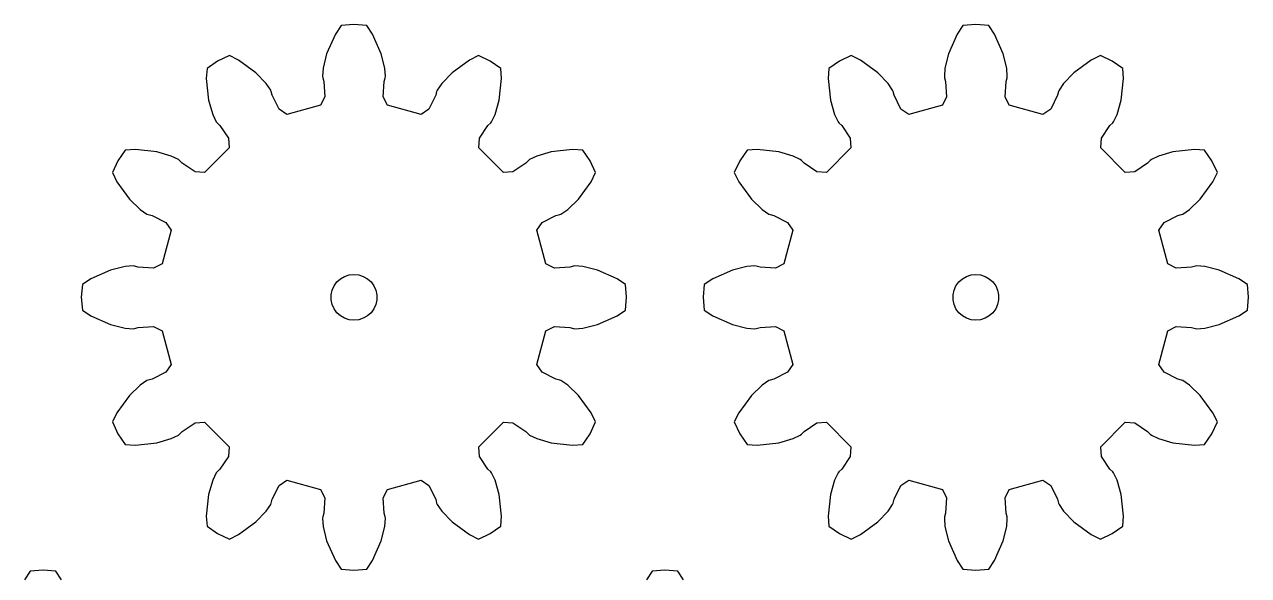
# Model space of a CAD drawing. Extents: x 0 to 198, y 0 to 214.
# Drawn here: x 16.6 to 96.6, y 177.9 to 213.9 of the extents above; entities that cross this region are included whole.
import ezdxf

# ---------------------------------------------------------------- set-up
doc = ezdxf.new("R2010")
doc.units = 0

msp = doc.modelspace()

# ---------------------------------------------------------------- linework, layer by layer
for p, q in [((37.307, 213.83), (36.937, 213.28)), ((38.151, 213.904), (37.307, 213.83)), ((38.994, 213.83), (38.151, 213.904)), ((39.364, 213.28), (38.994, 213.83)), ((77.958, 213.83), (77.588, 213.28)), ((78.801, 213.904), (77.958, 213.83)), ((79.645, 213.83), (78.801, 213.904)), ((80.015, 213.28), (79.645, 213.83)), ((36.937, 213.28), (36.365, 211.988)), ((39.936, 211.988), (39.364, 213.28)), ((77.588, 213.28), (77.016, 211.988)), ((80.587, 211.988), (80.015, 213.28)), ((29.238, 211.516), (28.544, 211.03)), ((30.005, 211.874), (29.238, 211.516)), ((30.601, 211.582), (30.005, 211.874)), ((31.742, 210.749), (30.601, 211.582)), ((36.365, 211.988), (36.132, 211.045)), ((40.169, 211.045), (39.936, 211.988)), ((45.7, 211.582), (44.559, 210.749)), ((46.296, 211.874), (45.7, 211.582)), ((47.063, 211.516), (46.296, 211.874)), ((47.757, 211.03), (47.063, 211.516)), ((69.889, 211.516), (69.195, 211.03)), ((70.656, 211.874), (69.889, 211.516)), ((71.252, 211.582), (70.656, 211.874)), ((72.393, 210.749), (71.252, 211.582)), ((77.016, 211.988), (76.783, 211.045)), ((80.82, 211.045), (80.587, 211.988)), ((86.351, 211.582), (85.21, 210.749)), ((86.947, 211.874), (86.351, 211.582)), ((87.714, 211.516), (86.947, 211.874)), ((88.408, 211.03), (87.714, 211.516)), ((28.544, 211.03), (28.499, 210.368)), ((32.416, 210.049), (31.742, 210.749)), ((36.132, 211.045), (36.096, 210.517)), ((36.096, 210.517), (36.106, 210.429)), ((40.205, 210.517), (40.169, 211.045)), ((40.196, 210.429), (40.205, 210.517)), ((44.559, 210.749), (43.886, 210.049)), ((47.802, 210.368), (47.757, 211.03)), ((69.195, 211.03), (69.15, 210.368)), ((73.066, 210.049), (72.393, 210.749)), ((76.783, 211.045), (76.747, 210.517)), ((76.747, 210.517), (76.757, 210.429)), ((80.856, 210.517), (80.82, 211.045)), ((80.846, 210.429), (80.856, 210.517)), ((85.21, 210.749), (84.537, 210.049)), ((88.453, 210.368), (88.408, 211.03)), ((28.499, 210.368), (28.65, 208.964)), ((32.711, 209.609), (32.416, 210.049)), ((36.106, 210.429), (36.178, 210.18)), ((36.178, 210.18), (36.24, 209.181)), ((40.062, 209.181), (40.124, 210.18)), ((40.124, 210.18), (40.196, 210.429)), ((43.886, 210.049), (43.591, 209.609)), ((47.651, 208.964), (47.802, 210.368)), ((69.15, 210.368), (69.301, 208.964)), ((73.362, 209.609), (73.066, 210.049)), ((76.757, 210.429), (76.829, 210.18)), ((76.829, 210.18), (76.89, 209.181)), ((80.713, 209.181), (80.774, 210.18)), ((80.774, 210.18), (80.846, 210.429)), ((84.537, 210.049), (84.241, 209.609)), ((88.302, 208.964), (88.453, 210.368)), ((28.65, 208.964), (28.92, 208.031)), ((32.747, 209.529), (32.711, 209.609)), ((32.809, 209.277), (32.747, 209.529)), ((33.255, 208.381), (32.809, 209.277)), ((36.24, 209.181), (35.968, 208.624)), ((40.333, 208.624), (40.062, 209.181)), ((43.493, 209.277), (43.047, 208.381)), ((43.555, 209.529), (43.493, 209.277)), ((43.591, 209.609), (43.555, 209.529)), ((47.382, 208.031), (47.651, 208.964)), ((69.301, 208.964), (69.57, 208.031)), ((73.397, 209.529), (73.362, 209.609)), ((73.459, 209.277), (73.397, 209.529)), ((73.905, 208.381), (73.459, 209.277)), ((76.89, 209.181), (76.619, 208.624)), ((80.984, 208.624), (80.713, 209.181)), ((84.143, 209.277), (83.698, 208.381)), ((84.206, 209.529), (84.143, 209.277)), ((84.241, 209.609), (84.206, 209.529)), ((88.032, 208.031), (88.302, 208.964)), ((33.769, 208.034), (33.255, 208.381)), ((35.968, 208.624), (33.769, 208.034)), ((42.533, 208.034), (40.333, 208.624)), ((43.047, 208.381), (42.533, 208.034)), ((74.419, 208.034), (73.905, 208.381)), ((76.619, 208.624), (74.419, 208.034)), ((83.184, 208.034), (80.984, 208.624)), ((83.698, 208.381), (83.184, 208.034)), ((28.92, 208.031), (29.153, 207.555)), ((29.153, 207.555), (29.205, 207.484)), ((29.205, 207.484), (29.392, 207.304)), ((29.392, 207.304), (29.944, 206.47)), ((46.357, 206.47), (46.91, 207.304)), ((46.91, 207.304), (47.097, 207.484)), ((47.097, 207.484), (47.149, 207.555)), ((47.149, 207.555), (47.382, 208.031)), ((69.57, 208.031), (69.804, 207.555)), ((69.804, 207.555), (69.855, 207.484)), ((69.855, 207.484), (70.042, 207.304)), ((70.042, 207.304), (70.595, 206.47)), ((87.008, 206.47), (87.56, 207.304)), ((87.56, 207.304), (87.747, 207.484)), ((87.747, 207.484), (87.799, 207.555)), ((87.799, 207.555), (88.032, 208.031)), ((29.944, 206.47), (29.988, 205.852)), ((46.313, 205.852), (46.357, 206.47)), ((70.595, 206.47), (70.639, 205.852)), ((86.964, 205.852), (87.008, 206.47)), ((23.199, 205.685), (22.713, 204.992)), ((23.861, 205.73), (23.199, 205.685)), ((25.266, 205.58), (23.861, 205.73)), ((29.988, 205.852), (28.378, 204.242)), ((47.924, 204.242), (46.313, 205.852)), ((52.44, 205.73), (51.036, 205.58)), ((53.102, 205.685), (52.44, 205.73)), ((53.588, 204.992), (53.102, 205.685)), ((63.85, 205.685), (63.364, 204.992)), ((64.512, 205.73), (63.85, 205.685)), ((65.917, 205.58), (64.512, 205.73)), ((70.639, 205.852), (69.029, 204.242)), ((88.574, 204.242), (86.964, 205.852)), ((93.091, 205.73), (91.686, 205.58)), ((93.753, 205.685), (93.091, 205.73)), ((94.239, 204.992), (93.753, 205.685)), ((22.713, 204.992), (22.356, 204.224)), ((26.199, 205.31), (25.266, 205.58)), ((26.674, 205.077), (26.199, 205.31)), ((26.746, 205.025), (26.674, 205.077)), ((26.925, 204.838), (26.746, 205.025)), ((49.556, 205.025), (49.376, 204.838)), ((49.627, 205.077), (49.556, 205.025)), ((50.103, 205.31), (49.627, 205.077)), ((51.036, 205.58), (50.103, 205.31)), ((53.946, 204.224), (53.588, 204.992)), ((63.364, 204.992), (63.006, 204.224)), ((66.85, 205.31), (65.917, 205.58)), ((67.325, 205.077), (66.85, 205.31)), ((67.396, 205.025), (67.325, 205.077)), ((67.576, 204.838), (67.396, 205.025)), ((90.207, 205.025), (90.027, 204.838)), ((90.278, 205.077), (90.207, 205.025)), ((90.753, 205.31), (90.278, 205.077)), ((91.686, 205.58), (90.753, 205.31)), ((94.596, 204.224), (94.239, 204.992)), ((22.356, 204.224), (22.648, 203.628)), ((27.759, 204.285), (26.925, 204.838)), ((28.378, 204.242), (27.759, 204.285)), ((48.542, 204.285), (47.924, 204.242)), ((49.376, 204.838), (48.542, 204.285)), ((53.654, 203.628), (53.946, 204.224)), ((63.006, 204.224), (63.298, 203.628)), ((68.41, 204.285), (67.576, 204.838)), ((69.029, 204.242), (68.41, 204.285)), ((89.193, 204.285), (88.574, 204.242)), ((90.027, 204.838), (89.193, 204.285)), ((94.304, 203.628), (94.596, 204.224)), ((22.648, 203.628), (23.48, 202.487)), ((52.821, 202.487), (53.654, 203.628)), ((63.298, 203.628), (64.131, 202.487)), ((93.472, 202.487), (94.304, 203.628)), ((23.48, 202.487), (24.18, 201.814)), ((52.121, 201.814), (52.821, 202.487)), ((64.131, 202.487), (64.831, 201.814)), ((92.772, 201.814), (93.472, 202.487)), ((24.18, 201.814), (24.62, 201.519)), ((51.681, 201.519), (52.121, 201.814)), ((64.831, 201.814), (65.271, 201.519)), ((92.332, 201.519), (92.772, 201.814)), ((24.62, 201.519), (24.701, 201.483)), ((24.701, 201.483), (24.953, 201.421)), ((24.953, 201.421), (25.848, 200.975)), ((25.848, 200.975), (26.195, 200.461)), ((50.106, 200.461), (50.453, 200.975)), ((50.453, 200.975), (51.349, 201.421)), ((51.349, 201.421), (51.601, 201.483)), ((51.601, 201.483), (51.681, 201.519)), ((65.271, 201.519), (65.351, 201.483)), ((65.351, 201.483), (65.603, 201.421)), ((65.603, 201.421), (66.499, 200.975)), ((66.499, 200.975), (66.846, 200.461)), ((90.757, 200.461), (91.104, 200.975)), ((91.104, 200.975), (92, 201.421)), ((92, 201.421), (92.251, 201.483)), ((92.251, 201.483), (92.332, 201.519)), ((26.195, 200.461), (25.606, 198.262)), ((50.696, 198.262), (50.106, 200.461)), ((66.846, 200.461), (66.256, 198.262)), ((91.346, 198.262), (90.757, 200.461)), ((22.242, 197.864), (20.95, 197.292)), ((23.185, 198.097), (22.242, 197.864)), ((23.713, 198.133), (23.185, 198.097)), ((23.801, 198.124), (23.713, 198.133)), ((24.05, 198.052), (23.801, 198.124)), ((25.048, 197.99), (24.05, 198.052)), ((25.606, 198.262), (25.048, 197.99)), ((51.253, 197.99), (50.696, 198.262)), ((52.252, 198.052), (51.253, 197.99)), ((52.501, 198.124), (52.252, 198.052)), ((52.588, 198.133), (52.501, 198.124)), ((53.117, 198.097), (52.588, 198.133)), ((54.06, 197.864), (53.117, 198.097)), ((55.351, 197.292), (54.06, 197.864)), ((62.892, 197.864), (61.601, 197.292)), ((63.835, 198.097), (62.892, 197.864)), ((64.364, 198.133), (63.835, 198.097)), ((64.451, 198.124), (64.364, 198.133)), ((64.7, 198.052), (64.451, 198.124)), ((65.699, 197.99), (64.7, 198.052)), ((66.256, 198.262), (65.699, 197.99)), ((91.904, 197.99), (91.346, 198.262)), ((92.902, 198.052), (91.904, 197.99)), ((93.151, 198.124), (92.902, 198.052)), ((93.239, 198.133), (93.151, 198.124)), ((93.768, 198.097), (93.239, 198.133)), ((94.71, 197.864), (93.768, 198.097)), ((96.002, 197.292), (94.71, 197.864)), ((20.399, 196.922), (20.325, 196.079)), ((20.95, 197.292), (20.399, 196.922)), ((36.852, 196.829), (37.036, 197.083)), ((37.036, 197.083), (37.269, 197.292)), ((37.269, 197.292), (37.541, 197.449)), ((37.541, 197.449), (37.839, 197.546)), ((37.839, 197.546), (38.151, 197.579)), ((38.151, 197.579), (38.463, 197.546)), ((38.463, 197.546), (38.761, 197.449)), ((38.761, 197.449), (39.032, 197.292)), ((39.032, 197.292), (39.265, 197.083)), ((39.265, 197.083), (39.45, 196.829)), ((55.902, 196.922), (55.351, 197.292)), ((55.976, 196.079), (55.902, 196.922)), ((61.05, 196.922), (60.976, 196.079)), ((61.601, 197.292), (61.05, 196.922)), ((77.502, 196.829), (77.687, 197.083)), ((77.687, 197.083), (77.92, 197.292)), ((77.92, 197.292), (78.191, 197.449)), ((78.191, 197.449), (78.49, 197.546)), ((78.49, 197.546), (78.801, 197.579)), ((78.801, 197.579), (79.113, 197.546)), ((79.113, 197.546), (79.412, 197.449)), ((79.412, 197.449), (79.683, 197.292)), ((79.683, 197.292), (79.916, 197.083)), ((79.916, 197.083), (80.1, 196.829)), ((96.553, 196.922), (96.002, 197.292)), ((96.627, 196.079), (96.553, 196.922)), ((20.325, 196.079), (20.399, 195.235)), ((36.659, 196.236), (36.724, 196.542)), ((36.659, 195.922), (36.659, 196.236)), ((36.724, 196.542), (36.852, 196.829)), ((39.45, 196.829), (39.577, 196.542)), ((39.577, 196.542), (39.642, 196.236)), ((39.642, 196.236), (39.642, 195.922)), ((55.902, 195.235), (55.976, 196.079)), ((60.976, 196.079), (61.05, 195.235)), ((77.31, 196.236), (77.375, 196.542)), ((77.31, 195.922), (77.31, 196.236)), ((77.375, 196.542), (77.502, 196.829)), ((80.1, 196.829), (80.228, 196.542)), ((80.228, 196.542), (80.293, 196.236)), ((80.293, 196.236), (80.293, 195.922)), ((96.553, 195.235), (96.627, 196.079)), ((36.724, 195.615), (36.659, 195.922)), ((36.852, 195.329), (36.724, 195.615)), ((37.036, 195.075), (36.852, 195.329)), ((39.45, 195.329), (39.265, 195.075)), ((39.577, 195.615), (39.45, 195.329)), ((39.642, 195.922), (39.577, 195.615)), ((77.375, 195.615), (77.31, 195.922)), ((77.502, 195.329), (77.375, 195.615)), ((77.687, 195.075), (77.502, 195.329)), ((80.1, 195.329), (79.916, 195.075)), ((80.228, 195.615), (80.1, 195.329)), ((80.293, 195.922), (80.228, 195.615)), ((20.399, 195.235), (20.95, 194.865)), ((20.95, 194.865), (22.242, 194.293)), ((37.269, 194.865), (37.036, 195.075)), ((37.541, 194.709), (37.269, 194.865)), ((37.839, 194.612), (37.541, 194.709)), ((38.151, 194.579), (37.839, 194.612)), ((38.463, 194.612), (38.151, 194.579)), ((38.761, 194.709), (38.463, 194.612)), ((39.032, 194.865), (38.761, 194.709)), ((39.265, 195.075), (39.032, 194.865)), ((54.06, 194.293), (55.351, 194.865)), ((55.351, 194.865), (55.902, 195.235)), ((61.05, 195.235), (61.601, 194.865)), ((61.601, 194.865), (62.892, 194.293)), ((77.92, 194.865), (77.687, 195.075)), ((78.191, 194.709), (77.92, 194.865)), ((78.49, 194.612), (78.191, 194.709)), ((78.801, 194.579), (78.49, 194.612)), ((79.113, 194.612), (78.801, 194.579)), ((79.412, 194.709), (79.113, 194.612)), ((79.683, 194.865), (79.412, 194.709)), ((79.916, 195.075), (79.683, 194.865)), ((94.71, 194.293), (96.002, 194.865)), ((96.002, 194.865), (96.553, 195.235)), ((22.242, 194.293), (23.185, 194.06)), ((23.185, 194.06), (23.713, 194.025)), ((23.713, 194.025), (23.801, 194.034)), ((23.801, 194.034), (24.05, 194.106)), ((24.05, 194.106), (25.048, 194.168)), ((25.048, 194.168), (25.606, 193.896)), ((25.606, 193.896), (26.195, 191.697)), ((50.106, 191.697), (50.696, 193.896)), ((50.696, 193.896), (51.253, 194.168)), ((51.253, 194.168), (52.252, 194.106)), ((52.252, 194.106), (52.501, 194.034)), ((52.501, 194.034), (52.588, 194.025)), ((52.588, 194.025), (53.117, 194.06)), ((53.117, 194.06), (54.06, 194.293)), ((62.892, 194.293), (63.835, 194.06)), ((63.835, 194.06), (64.364, 194.025)), ((64.364, 194.025), (64.451, 194.034)), ((64.451, 194.034), (64.7, 194.106)), ((64.7, 194.106), (65.699, 194.168)), ((65.699, 194.168), (66.256, 193.896)), ((66.256, 193.896), (66.846, 191.697)), ((90.757, 191.697), (91.346, 193.896)), ((91.346, 193.896), (91.904, 194.168)), ((91.904, 194.168), (92.902, 194.106)), ((92.902, 194.106), (93.151, 194.034)), ((93.151, 194.034), (93.239, 194.025)), ((93.239, 194.025), (93.768, 194.06)), ((93.768, 194.06), (94.71, 194.293)), ((26.195, 191.697), (25.848, 191.183)), ((50.453, 191.183), (50.106, 191.697)), ((66.846, 191.697), (66.499, 191.183)), ((91.104, 191.183), (90.757, 191.697)), ((24.62, 190.639), (24.18, 190.344)), ((24.701, 190.675), (24.62, 190.639)), ((24.953, 190.737), (24.701, 190.675)), ((25.848, 191.183), (24.953, 190.737)), ((51.349, 190.737), (50.453, 191.183)), ((51.601, 190.675), (51.349, 190.737)), ((51.681, 190.639), (51.601, 190.675)), ((52.121, 190.344), (51.681, 190.639)), ((65.271, 190.639), (64.831, 190.344)), ((65.351, 190.675), (65.271, 190.639)), ((65.603, 190.737), (65.351, 190.675)), ((66.499, 191.183), (65.603, 190.737)), ((92, 190.737), (91.104, 191.183)), ((92.251, 190.675), (92, 190.737)), ((92.332, 190.639), (92.251, 190.675)), ((92.772, 190.344), (92.332, 190.639)), ((23.48, 189.671), (22.648, 188.529)), ((24.18, 190.344), (23.48, 189.671)), ((52.821, 189.671), (52.121, 190.344)), ((53.654, 188.529), (52.821, 189.671)), ((64.131, 189.671), (63.298, 188.529)), ((64.831, 190.344), (64.131, 189.671)), ((93.472, 189.671), (92.772, 190.344)), ((94.304, 188.529), (93.472, 189.671)), ((22.648, 188.529), (22.356, 187.934)), ((53.946, 187.934), (53.654, 188.529)), ((63.298, 188.529), (63.006, 187.934)), ((94.596, 187.934), (94.304, 188.529)), ((22.356, 187.934), (22.713, 187.166)), ((26.746, 187.133), (26.925, 187.32)), ((26.925, 187.32), (27.759, 187.873)), ((27.759, 187.873), (28.378, 187.916)), ((28.378, 187.916), (29.988, 186.306)), ((46.313, 186.306), (47.924, 187.916)), ((47.924, 187.916), (48.542, 187.873)), ((48.542, 187.873), (49.376, 187.32)), ((49.376, 187.32), (49.556, 187.133)), ((53.588, 187.166), (53.946, 187.934)), ((63.006, 187.934), (63.364, 187.166)), ((67.396, 187.133), (67.576, 187.32)), ((67.576, 187.32), (68.41, 187.873)), ((68.41, 187.873), (69.029, 187.916)), ((69.029, 187.916), (70.639, 186.306)), ((86.964, 186.306), (88.574, 187.916)), ((88.574, 187.916), (89.193, 187.873)), ((89.193, 187.873), (90.027, 187.32)), ((90.027, 187.32), (90.207, 187.133)), ((94.239, 187.166), (94.596, 187.934)), ((22.713, 187.166), (23.199, 186.473)), ((23.199, 186.473), (23.861, 186.428)), ((23.861, 186.428), (25.266, 186.578)), ((25.266, 186.578), (26.199, 186.848)), ((26.199, 186.848), (26.674, 187.081)), ((26.674, 187.081), (26.746, 187.133)), ((49.556, 187.133), (49.627, 187.081)), ((49.627, 187.081), (50.103, 186.848)), ((50.103, 186.848), (51.036, 186.578)), ((51.036, 186.578), (52.44, 186.428)), ((52.44, 186.428), (53.102, 186.473)), ((53.102, 186.473), (53.588, 187.166)), ((63.364, 187.166), (63.85, 186.473)), ((63.85, 186.473), (64.512, 186.428)), ((64.512, 186.428), (65.917, 186.578)), ((65.917, 186.578), (66.85, 186.848)), ((66.85, 186.848), (67.325, 187.081)), ((67.325, 187.081), (67.396, 187.133)), ((90.207, 187.133), (90.278, 187.081)), ((90.278, 187.081), (90.753, 186.848)), ((90.753, 186.848), (91.686, 186.578)), ((91.686, 186.578), (93.091, 186.428)), ((93.091, 186.428), (93.753, 186.473)), ((93.753, 186.473), (94.239, 187.166)), ((29.944, 185.688), (29.392, 184.854)), ((29.988, 186.306), (29.944, 185.688)), ((46.357, 185.688), (46.313, 186.306)), ((46.91, 184.854), (46.357, 185.688)), ((70.595, 185.688), (70.042, 184.854)), ((70.639, 186.306), (70.595, 185.688)), ((87.008, 185.688), (86.964, 186.306)), ((87.56, 184.854), (87.008, 185.688)), ((29.392, 184.854), (29.205, 184.674)), ((47.097, 184.674), (46.91, 184.854)), ((70.042, 184.854), (69.855, 184.674)), ((87.747, 184.674), (87.56, 184.854)), ((28.92, 184.127), (28.65, 183.194)), ((29.153, 184.603), (28.92, 184.127)), ((29.205, 184.674), (29.153, 184.603)), ((33.255, 183.776), (33.769, 184.123)), ((33.769, 184.123), (35.968, 183.534)), ((40.333, 183.534), (42.533, 184.123)), ((42.533, 184.123), (43.047, 183.776)), ((47.149, 184.603), (47.097, 184.674)), ((47.382, 184.127), (47.149, 184.603)), ((47.651, 183.194), (47.382, 184.127)), ((69.57, 184.127), (69.301, 183.194)), ((69.804, 184.603), (69.57, 184.127)), ((69.855, 184.674), (69.804, 184.603)), ((73.905, 183.776), (74.419, 184.123)), ((74.419, 184.123), (76.619, 183.534)), ((80.984, 183.534), (83.184, 184.123)), ((83.184, 184.123), (83.698, 183.776)), ((87.799, 184.603), (87.747, 184.674)), ((88.032, 184.127), (87.799, 184.603)), ((88.302, 183.194), (88.032, 184.127)), ((32.809, 182.881), (33.255, 183.776)), ((35.968, 183.534), (36.24, 182.977)), ((40.062, 182.977), (40.333, 183.534)), ((43.047, 183.776), (43.493, 182.881)), ((73.459, 182.881), (73.905, 183.776)), ((76.619, 183.534), (76.89, 182.977)), ((80.713, 182.977), (80.984, 183.534)), ((83.698, 183.776), (84.143, 182.881)), ((28.65, 183.194), (28.499, 181.789)), ((32.416, 182.109), (32.711, 182.548)), ((32.711, 182.548), (32.747, 182.629)), ((32.747, 182.629), (32.809, 182.881)), ((36.24, 182.977), (36.178, 181.978)), ((40.124, 181.978), (40.062, 182.977)), ((43.493, 182.881), (43.555, 182.629)), ((43.555, 182.629), (43.591, 182.548)), ((43.591, 182.548), (43.886, 182.109)), ((47.802, 181.789), (47.651, 183.194)), ((69.301, 183.194), (69.15, 181.789)), ((73.066, 182.109), (73.362, 182.548)), ((73.362, 182.548), (73.397, 182.629)), ((73.397, 182.629), (73.459, 182.881)), ((76.89, 182.977), (76.829, 181.978)), ((80.774, 181.978), (80.713, 182.977)), ((84.143, 182.881), (84.206, 182.629)), ((84.206, 182.629), (84.241, 182.548)), ((84.241, 182.548), (84.537, 182.109)), ((88.453, 181.789), (88.302, 183.194)), ((28.499, 181.789), (28.544, 181.127)), ((31.742, 181.409), (32.416, 182.109)), ((36.106, 181.729), (36.096, 181.641)), ((36.096, 181.641), (36.132, 181.113)), ((36.178, 181.978), (36.106, 181.729)), ((40.196, 181.729), (40.124, 181.978)), ((40.169, 181.113), (40.205, 181.641)), ((40.205, 181.641), (40.196, 181.729)), ((43.886, 182.109), (44.559, 181.409)), ((47.757, 181.127), (47.802, 181.789)), ((69.15, 181.789), (69.195, 181.127)), ((72.393, 181.409), (73.066, 182.109)), ((76.757, 181.729), (76.747, 181.641)), ((76.747, 181.641), (76.783, 181.113)), ((76.829, 181.978), (76.757, 181.729)), ((80.846, 181.729), (80.774, 181.978)), ((80.82, 181.113), (80.856, 181.641)), ((80.856, 181.641), (80.846, 181.729)), ((84.537, 182.109), (85.21, 181.409)), ((88.408, 181.127), (88.453, 181.789)), ((28.544, 181.127), (29.238, 180.642)), ((30.601, 180.576), (31.742, 181.409)), ((36.132, 181.113), (36.365, 180.17)), ((39.936, 180.17), (40.169, 181.113)), ((44.559, 181.409), (45.7, 180.576)), ((47.063, 180.642), (47.757, 181.127)), ((69.195, 181.127), (69.889, 180.642)), ((71.252, 180.576), (72.393, 181.409)), ((76.783, 181.113), (77.016, 180.17)), ((80.587, 180.17), (80.82, 181.113)), ((85.21, 181.409), (86.351, 180.576)), ((87.714, 180.642), (88.408, 181.127)), ((29.238, 180.642), (30.005, 180.284)), ((30.005, 180.284), (30.601, 180.576)), ((36.365, 180.17), (36.937, 178.878)), ((39.364, 178.878), (39.936, 180.17)), ((45.7, 180.576), (46.296, 180.284)), ((46.296, 180.284), (47.063, 180.642)), ((69.889, 180.642), (70.656, 180.284)), ((70.656, 180.284), (71.252, 180.576)), ((77.016, 180.17), (77.588, 178.878)), ((80.015, 178.878), (80.587, 180.17)), ((86.351, 180.576), (86.947, 180.284)), ((86.947, 180.284), (87.714, 180.642)), ((36.937, 178.878), (37.307, 178.327)), ((38.994, 178.327), (39.364, 178.878)), ((77.588, 178.878), (77.958, 178.327)), ((79.645, 178.327), (80.015, 178.878)), ((16.982, 178.18), (16.612, 177.629)), ((17.825, 178.254), (16.982, 178.18)), ((18.669, 178.18), (17.825, 178.254)), ((19.039, 177.629), (18.669, 178.18)), ((37.307, 178.327), (38.151, 178.254)), ((38.151, 178.254), (38.994, 178.327)), ((57.633, 178.18), (57.263, 177.629)), ((58.476, 178.254), (57.633, 178.18)), ((59.32, 178.18), (58.476, 178.254)), ((59.69, 177.629), (59.32, 178.18)), ((77.958, 178.327), (78.801, 178.254)), ((78.801, 178.254), (79.645, 178.327))]:
    msp.add_line(p, q)

doc.saveas('drawing.dxf')
